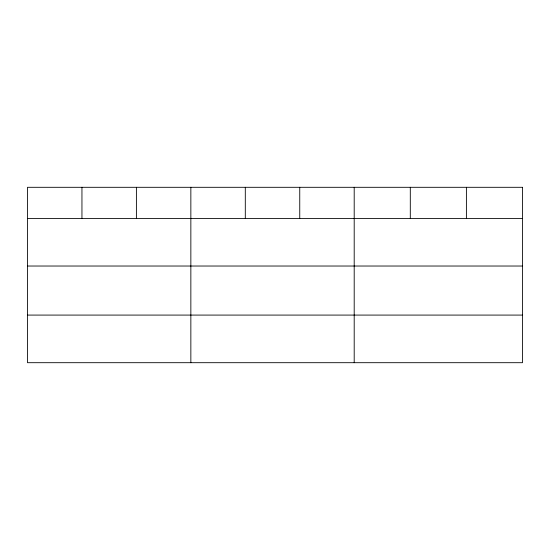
<?xml version="1.0" encoding="UTF-8"?>
<svg xmlns="http://www.w3.org/2000/svg" width="550" height="550" viewBox="0 0 550 550"><rect width="100%" height="100%" fill="white"/><g stroke="black" fill="none" stroke-linecap="round" stroke-linejoin="round"><path stroke-width="0.82" d="M27.5 218.419L522.5 218.419M27.5 266.028L522.5 266.028M27.5 315.081L522.5 315.081M466.4 187.303L466.4 218.419M410.3 187.303L410.3 218.419M354.2 187.303L354.2 362.697M299.75 187.303L299.75 218.419M245.3 187.303L245.3 218.419M190.85 187.303L190.85 362.697M136.4 187.303L136.4 218.419M81.95 187.303L81.95 218.419M522.5 187.303L27.5 187.303L27.5 362.697L522.5 362.697L522.5 187.303"/></g></svg>
